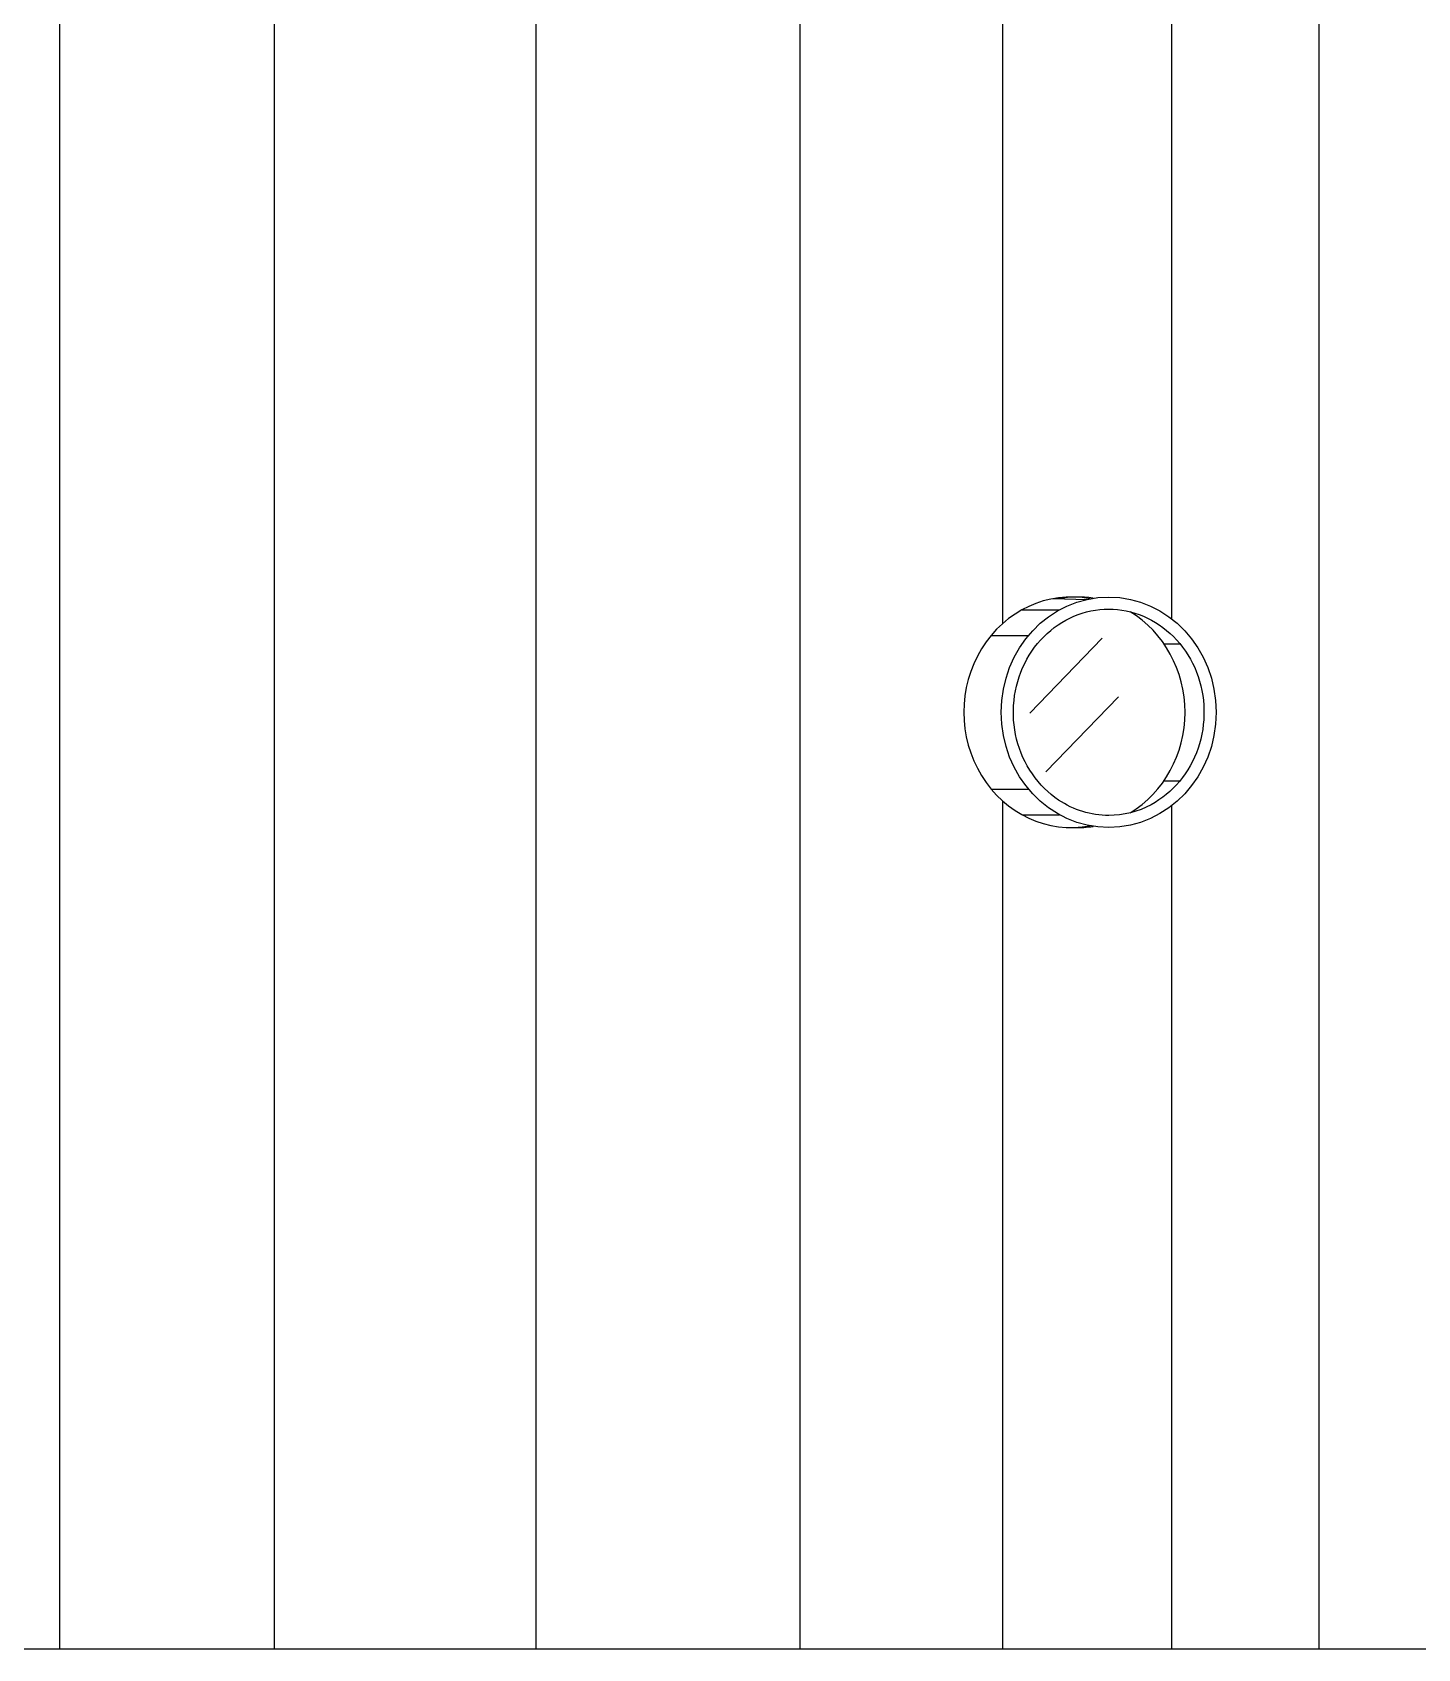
# Model space of a CAD drawing. Extents: x 115 to 1469, y 94 to 338.
# Drawn here: x 176.15 to 184.17, y 211.71 to 221.07 of the extents above; entities that cross this region are included whole.
import ezdxf

# ---------------------------------------------------------------- set-up
doc = ezdxf.new("R2010")
doc.units = 0
doc.layers.add('1', color=7, linetype='CONTINUOUS')

msp = doc.modelspace()

# ---------------------------------------------------------------- linework, layer by layer
at = {"layer": '1', "color": 253}
for p, q in [((176.3056, 221.3088), (176.3056, 211.7088)), ((177.547, 221.3088), (177.547, 211.7088)), ((179.0618, 221.3088), (179.0618, 211.7088)), ((180.5886, 221.3088), (180.5886, 211.7088)), ((181.7617, 221.3088), (181.7617, 217.6429)), ((182.7415, 221.3088), (182.7415, 217.6717)), ((183.5935, 221.3088), (183.5935, 211.7088)), ((182.0566, 217.7888), (182.2518, 217.7845)), ((181.8766, 217.7245), (182.093, 217.7245)), ((181.6966, 217.5751), (181.913, 217.5751)), ((182.6973, 217.527), (182.7896, 217.527)), ((181.6966, 216.6863), (181.913, 216.6863)), ((182.6973, 216.7344), (182.7896, 216.7344)), ((181.7617, 216.6186), (181.7617, 211.7088)), ((182.7415, 216.5898), (182.7415, 211.7088)), ((181.8766, 216.537), (182.093, 216.537))]:
    msp.add_line(p, q, dxfattribs=at)
at = {"layer": '1', "color": 4}
for p, q in [((181.9199, 217.1263), (182.3398, 217.5607)), ((182.4331, 217.2194), (182.0132, 216.785))]:
    msp.add_line(p, q, dxfattribs=at)
at = {"layer": '1', "color": 6}
msp.add_line((116.2712, 211.7088), (202.5142, 211.7088), dxfattribs=at)
at = {"layer": '1', "color": 21}
for centre, start_param, end_param in [((182.1607, 217.1307), 2.966754, 6.458024), ((182.1967, 217.1307), 9.279275, 9.599153), ((182.1967, 217.1307), 6.794352, 8.912697), ((182.1967, 217.1307), 6.254222, 6.428689)]:
    msp.add_ellipse(centre, major_axis=(0, -0.6675), ratio=0.931965, start_param=start_param, end_param=end_param, dxfattribs=at)
msp.add_ellipse((182.3771, 217.1307), major_axis=(0, -0.6675), ratio=0.931965, dxfattribs=at)
msp.add_open_spline([(182.3771, 216.5333), (182.4619, 216.5333), (182.5466, 216.5547), (182.7461, 216.6621), (182.8457, 216.7809), (182.943, 217.0632), (182.9397, 217.2249), (182.8313, 217.5022), (182.7271, 217.6161), (182.4758, 217.7371), (182.3299, 217.7443), (182.0697, 217.6488), (181.9566, 217.5459), (181.825, 217.2809), (181.8078, 217.1202), (181.8806, 216.8292), (181.9699, 216.7007), (182.1741, 216.5643), (182.2756, 216.5333), (182.3771, 216.5333)], degree=3, knots=[0, 0, 0, 0, 0.464979, 0.464979, 1.216575, 1.216575, 1.968171, 1.968171, 2.719767, 2.719767, 3.471363, 3.471363, 4.222959, 4.222959, 4.974555, 4.974555, 5.726151, 5.726151, 6.283185, 6.283185, 6.283185, 6.283185], dxfattribs=at)

doc.saveas('drawing.dxf')
